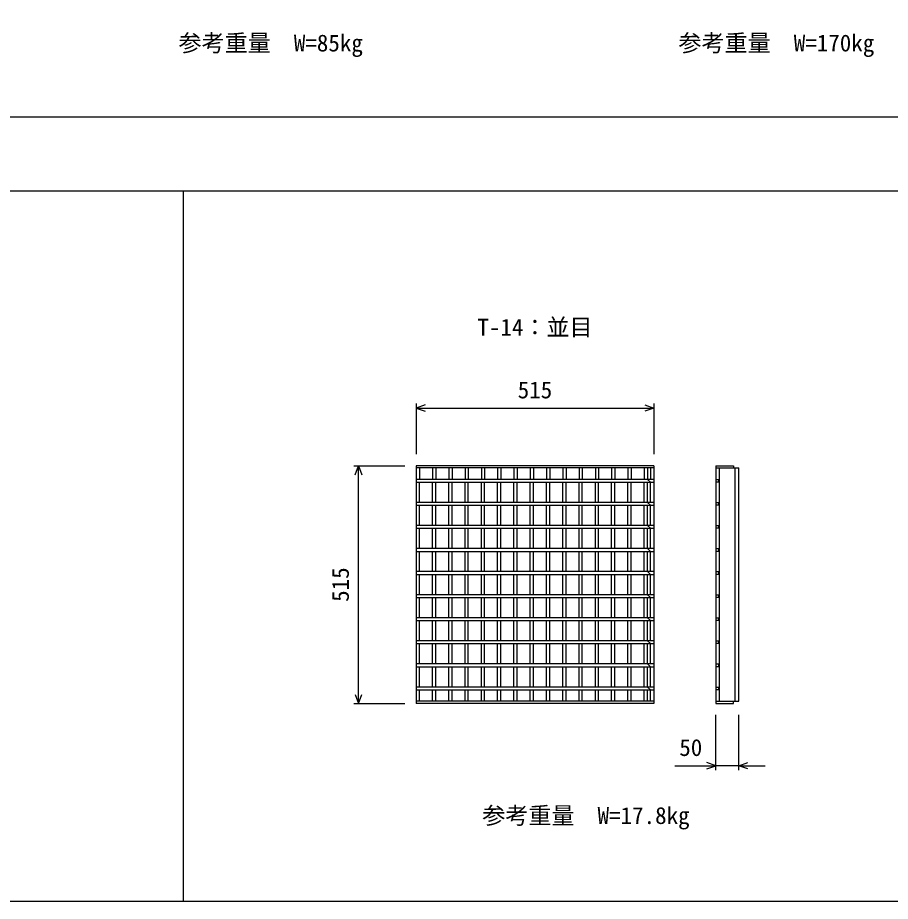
# Model space of a CAD drawing. Units: millimetres, scale not verified. Extents: x -12600 to 12600, y -8910 to 8910.
# Drawn here: x -1740 to 152, y -6823 to -4908 of the extents above; entities that cross this region are included whole.
import ezdxf
from ezdxf.enums import TextEntityAlignment as Align

# ---------------------------------------------------------------- set-up
doc = ezdxf.new("R2010")
doc.units = ezdxf.units.MM
doc.header["$LTSCALE"] = 30
for name, color, linetype, lineweight in [('0-0_DIM', 7, 'Continuous', 25), ('0-2_HATCH', 6, 'Continuous', 25), ('0-6_TXT', 7, 'Continuous', 25)]:
    doc.layers.add(name, color=color, linetype=linetype, lineweight=lineweight)
doc.styles.add('ＭＳ ゴシック', font='')
doc.styles.get('ＭＳ ゴシック').set_extended_font_data('MS Gothic')

msp = doc.modelspace()

# ---------------------------------------------------------------- linework, layer by layer
at = {"layer": '0-0_DIM'}
for p, q in [((-4631.52, -5123.43), (1868.48, -5123.43)), ((-4631.52, -5283.43), (1868.48, -5283.43)), ((-1381.52, -5283.43), (-1381.52, -6823.43)), ((-876.08, -5744.47), (-876.08, -5854.47)), ((-361.08, -5744.47), (-361.08, -5854.47)), ((-876.08, -5754.47), (-361.08, -5754.47)), ((-1011.08, -5879.47), (-901.08, -5879.47)), ((-1001.08, -6394.47), (-1001.08, -5879.47)), ((-1011.08, -6394.47), (-901.08, -6394.47)), ((-226.56, -6539.47), (-226.56, -6419.47)), ((-176.56, -6539.47), (-176.56, -6419.47)), ((-315.72, -6529.47), (-226.56, -6529.47)), ((-176.56, -6529.47), (-226.56, -6529.47)), ((-176.56, -6529.47), (-119.5, -6529.47))]:
    msp.add_line(p, q, dxfattribs=at)
msp.add_lwpolyline([(-4631.52, -6823.43), (1868.48, -6823.43), (1868.48, -2823.43), (-4631.52, -2823.43)], close=True, dxfattribs=at)
for points in [[(-856.63, -5747.39), (-876.08, -5754.47), (-856.63, -5761.55)], [(-380.54, -5747.39), (-361.08, -5754.47), (-380.54, -5761.55)], [(-1008.17, -5898.93), (-1001.08, -5879.47), (-994, -5898.93)], [(-1008.17, -6375.01), (-1001.08, -6394.47), (-994, -6375.01)], [(-246.02, -6536.55), (-226.56, -6529.47), (-246.02, -6522.39)], [(-157.11, -6536.55), (-176.56, -6529.47), (-157.11, -6522.39)]]:
    msp.add_lwpolyline(points, dxfattribs=at)
at = {"layer": '0-2_HATCH'}
for p, q in [((-876.08, -5879.47), (-876.08, -6394.47)), ((-361.08, -5879.47), (-876.08, -5879.47)), ((-361.08, -5883.97), (-876.08, -5883.97)), ((-869.08, -5883.97), (-869.08, -5908.97)), ((-840.78, -5883.97), (-840.78, -5908.97)), ((-833.78, -5883.97), (-833.78, -5908.97)), ((-805.48, -5883.97), (-805.48, -5908.97)), ((-798.48, -5883.97), (-798.48, -5908.97)), ((-770.18, -5883.97), (-770.18, -5908.97)), ((-763.18, -5883.97), (-763.18, -5908.97)), ((-734.88, -5883.97), (-734.88, -5908.97)), ((-727.88, -5883.97), (-727.88, -5908.97)), ((-699.58, -5883.97), (-699.58, -5908.97)), ((-692.58, -5883.97), (-692.58, -5908.97)), ((-664.28, -5883.97), (-664.28, -5908.97)), ((-657.28, -5883.97), (-657.28, -5908.97)), ((-628.98, -5883.97), (-628.98, -5908.97)), ((-621.98, -5883.97), (-621.98, -5908.97)), ((-593.68, -5883.97), (-593.68, -5908.97)), ((-586.68, -5883.97), (-586.68, -5908.97)), ((-558.38, -5883.97), (-558.38, -5908.97)), ((-551.38, -5883.97), (-551.38, -5908.97)), ((-523.08, -5883.97), (-523.08, -5908.97)), ((-516.08, -5883.97), (-516.08, -5908.97)), ((-487.78, -5883.97), (-487.78, -5908.97)), ((-480.78, -5883.97), (-480.78, -5908.97)), ((-452.48, -5883.97), (-452.48, -5908.97)), ((-445.48, -5883.97), (-445.48, -5908.97)), ((-417.18, -5883.97), (-417.18, -5908.97)), ((-410.18, -5883.97), (-410.18, -5908.97)), ((-381.88, -5883.97), (-381.88, -5908.97)), ((-374.88, -5883.97), (-374.88, -5908.97)), ((-368.08, -5883.97), (-368.08, -5908.97)), ((-361.08, -5879.47), (-361.08, -6394.47)), ((-226.56, -5879.47), (-226.56, -6394.47)), ((-226.56, -5883.97), (-176.56, -5883.97)), ((-218.56, -6389.97), (-218.56, -5883.97)), ((-184.56, -6389.97), (-184.56, -5883.97)), ((-176.56, -6389.97), (-176.56, -5883.97)), ((-361.08, -5908.97), (-876.08, -5908.97)), ((-876.08, -5914.97), (-361.08, -5914.97)), ((-869.08, -5958.97), (-869.08, -5914.97)), ((-840.78, -5958.97), (-840.78, -5914.97)), ((-833.78, -5958.97), (-833.78, -5914.97)), ((-805.48, -5958.97), (-805.48, -5914.97)), ((-798.48, -5958.97), (-798.48, -5914.97)), ((-770.18, -5958.97), (-770.18, -5914.97)), ((-763.18, -5958.97), (-763.18, -5914.97)), ((-734.88, -5958.97), (-734.88, -5914.97)), ((-727.88, -5958.97), (-727.88, -5914.97)), ((-699.58, -5958.97), (-699.58, -5914.97)), ((-692.58, -5958.97), (-692.58, -5914.97)), ((-664.28, -5958.97), (-664.28, -5914.97)), ((-657.28, -5958.97), (-657.28, -5914.97)), ((-628.98, -5958.97), (-628.98, -5914.97)), ((-621.98, -5958.97), (-621.98, -5914.97)), ((-593.68, -5958.97), (-593.68, -5914.97)), ((-586.68, -5958.97), (-586.68, -5914.97)), ((-558.38, -5958.97), (-558.38, -5914.97)), ((-551.38, -5958.97), (-551.38, -5914.97)), ((-523.08, -5958.97), (-523.08, -5914.97)), ((-516.08, -5958.97), (-516.08, -5914.97)), ((-487.78, -5958.97), (-487.78, -5914.97)), ((-480.78, -5958.97), (-480.78, -5914.97)), ((-452.48, -5958.97), (-452.48, -5914.97)), ((-445.48, -5958.97), (-445.48, -5914.97)), ((-417.18, -5958.97), (-417.18, -5914.97)), ((-410.18, -5958.97), (-410.18, -5914.97)), ((-381.88, -5958.97), (-381.88, -5914.97)), ((-374.88, -5908.97), (-368.08, -5914.97)), ((-374.88, -5958.97), (-374.88, -5914.97)), ((-368.08, -5958.97), (-368.08, -5914.97)), ((-361.08, -5958.97), (-876.08, -5958.97)), ((-876.08, -5964.97), (-361.08, -5964.97)), ((-869.08, -6008.97), (-869.08, -5964.97)), ((-840.78, -6008.97), (-840.78, -5964.97)), ((-833.78, -6008.97), (-833.78, -5964.97)), ((-805.48, -6008.97), (-805.48, -5964.97)), ((-798.48, -6008.97), (-798.48, -5964.97)), ((-770.18, -6008.97), (-770.18, -5964.97)), ((-763.18, -6008.97), (-763.18, -5964.97)), ((-734.88, -6008.97), (-734.88, -5964.97)), ((-727.88, -6008.97), (-727.88, -5964.97)), ((-699.58, -6008.97), (-699.58, -5964.97)), ((-692.58, -6008.97), (-692.58, -5964.97)), ((-664.28, -6008.97), (-664.28, -5964.97)), ((-657.28, -6008.97), (-657.28, -5964.97)), ((-628.98, -6008.97), (-628.98, -5964.97)), ((-621.98, -6008.97), (-621.98, -5964.97)), ((-593.68, -6008.97), (-593.68, -5964.97)), ((-586.68, -6008.97), (-586.68, -5964.97)), ((-558.38, -6008.97), (-558.38, -5964.97)), ((-551.38, -6008.97), (-551.38, -5964.97)), ((-523.08, -6008.97), (-523.08, -5964.97)), ((-516.08, -6008.97), (-516.08, -5964.97)), ((-487.78, -6008.97), (-487.78, -5964.97)), ((-480.78, -6008.97), (-480.78, -5964.97)), ((-452.48, -6008.97), (-452.48, -5964.97)), ((-445.48, -6008.97), (-445.48, -5964.97)), ((-417.18, -6008.97), (-417.18, -5964.97)), ((-410.18, -6008.97), (-410.18, -5964.97)), ((-381.88, -6008.97), (-381.88, -5964.97)), ((-374.88, -5958.97), (-368.08, -5964.97)), ((-374.88, -6008.97), (-374.88, -5964.97)), ((-368.08, -6008.97), (-368.08, -5964.97)), ((-361.08, -6008.97), (-876.08, -6008.97)), ((-374.88, -6008.97), (-368.08, -6014.97)), ((-876.08, -6014.97), (-361.08, -6014.97)), ((-869.08, -6058.97), (-869.08, -6014.97)), ((-840.78, -6058.97), (-840.78, -6014.97)), ((-833.78, -6058.97), (-833.78, -6014.97)), ((-805.48, -6058.97), (-805.48, -6014.97)), ((-798.48, -6058.97), (-798.48, -6014.97)), ((-770.18, -6058.97), (-770.18, -6014.97)), ((-763.18, -6058.97), (-763.18, -6014.97)), ((-734.88, -6058.97), (-734.88, -6014.97)), ((-727.88, -6058.97), (-727.88, -6014.97)), ((-699.58, -6058.97), (-699.58, -6014.97)), ((-692.58, -6058.97), (-692.58, -6014.97)), ((-664.28, -6058.97), (-664.28, -6014.97)), ((-657.28, -6058.97), (-657.28, -6014.97)), ((-628.98, -6058.97), (-628.98, -6014.97)), ((-621.98, -6058.97), (-621.98, -6014.97)), ((-593.68, -6058.97), (-593.68, -6014.97)), ((-586.68, -6058.97), (-586.68, -6014.97)), ((-558.38, -6058.97), (-558.38, -6014.97)), ((-551.38, -6058.97), (-551.38, -6014.97)), ((-523.08, -6058.97), (-523.08, -6014.97)), ((-516.08, -6058.97), (-516.08, -6014.97)), ((-487.78, -6058.97), (-487.78, -6014.97)), ((-480.78, -6058.97), (-480.78, -6014.97)), ((-452.48, -6058.97), (-452.48, -6014.97)), ((-445.48, -6058.97), (-445.48, -6014.97)), ((-417.18, -6058.97), (-417.18, -6014.97)), ((-410.18, -6058.97), (-410.18, -6014.97)), ((-381.88, -6058.97), (-381.88, -6014.97)), ((-374.88, -6058.97), (-374.88, -6014.97)), ((-368.08, -6058.97), (-368.08, -6014.97)), ((-361.08, -6058.97), (-876.08, -6058.97)), ((-876.08, -6064.97), (-361.08, -6064.97)), ((-869.08, -6108.97), (-869.08, -6064.97)), ((-840.78, -6108.97), (-840.78, -6064.97)), ((-833.78, -6108.97), (-833.78, -6064.97)), ((-805.48, -6108.97), (-805.48, -6064.97)), ((-798.48, -6108.97), (-798.48, -6064.97)), ((-770.18, -6108.97), (-770.18, -6064.97)), ((-763.18, -6108.97), (-763.18, -6064.97)), ((-734.88, -6108.97), (-734.88, -6064.97)), ((-727.88, -6108.97), (-727.88, -6064.97)), ((-699.58, -6108.97), (-699.58, -6064.97)), ((-692.58, -6108.97), (-692.58, -6064.97)), ((-664.28, -6108.97), (-664.28, -6064.97)), ((-657.28, -6108.97), (-657.28, -6064.97)), ((-628.98, -6108.97), (-628.98, -6064.97)), ((-621.98, -6108.97), (-621.98, -6064.97)), ((-593.68, -6108.97), (-593.68, -6064.97)), ((-586.68, -6108.97), (-586.68, -6064.97)), ((-558.38, -6108.97), (-558.38, -6064.97)), ((-551.38, -6108.97), (-551.38, -6064.97)), ((-523.08, -6108.97), (-523.08, -6064.97)), ((-516.08, -6108.97), (-516.08, -6064.97)), ((-487.78, -6108.97), (-487.78, -6064.97)), ((-480.78, -6108.97), (-480.78, -6064.97)), ((-452.48, -6108.97), (-452.48, -6064.97)), ((-445.48, -6108.97), (-445.48, -6064.97)), ((-417.18, -6108.97), (-417.18, -6064.97)), ((-410.18, -6108.97), (-410.18, -6064.97)), ((-381.88, -6108.97), (-381.88, -6064.97)), ((-374.88, -6058.97), (-368.08, -6064.97)), ((-374.88, -6108.97), (-374.88, -6064.97)), ((-368.08, -6108.97), (-368.08, -6064.97)), ((-361.08, -6108.97), (-876.08, -6108.97)), ((-876.08, -6114.97), (-361.08, -6114.97)), ((-869.08, -6158.97), (-869.08, -6114.97)), ((-840.78, -6158.97), (-840.78, -6114.97)), ((-833.78, -6158.97), (-833.78, -6114.97)), ((-805.48, -6158.97), (-805.48, -6114.97)), ((-798.48, -6158.97), (-798.48, -6114.97)), ((-770.18, -6158.97), (-770.18, -6114.97)), ((-763.18, -6158.97), (-763.18, -6114.97)), ((-734.88, -6158.97), (-734.88, -6114.97)), ((-727.88, -6158.97), (-727.88, -6114.97)), ((-699.58, -6158.97), (-699.58, -6114.97)), ((-692.58, -6158.97), (-692.58, -6114.97)), ((-664.28, -6158.97), (-664.28, -6114.97)), ((-657.28, -6158.97), (-657.28, -6114.97)), ((-628.98, -6158.97), (-628.98, -6114.97)), ((-621.98, -6158.97), (-621.98, -6114.97)), ((-593.68, -6158.97), (-593.68, -6114.97)), ((-586.68, -6158.97), (-586.68, -6114.97)), ((-558.38, -6158.97), (-558.38, -6114.97)), ((-551.38, -6158.97), (-551.38, -6114.97)), ((-523.08, -6158.97), (-523.08, -6114.97)), ((-516.08, -6158.97), (-516.08, -6114.97)), ((-487.78, -6158.97), (-487.78, -6114.97)), ((-480.78, -6158.97), (-480.78, -6114.97)), ((-452.48, -6158.97), (-452.48, -6114.97)), ((-445.48, -6158.97), (-445.48, -6114.97)), ((-417.18, -6158.97), (-417.18, -6114.97)), ((-410.18, -6158.97), (-410.18, -6114.97)), ((-381.88, -6158.97), (-381.88, -6114.97)), ((-374.88, -6108.97), (-368.08, -6114.97)), ((-374.88, -6158.97), (-374.88, -6114.97)), ((-368.08, -6158.97), (-368.08, -6114.97)), ((-361.08, -6158.97), (-876.08, -6158.97)), ((-876.08, -6164.97), (-361.08, -6164.97)), ((-869.08, -6208.97), (-869.08, -6164.97)), ((-840.78, -6208.97), (-840.78, -6164.97)), ((-833.78, -6208.97), (-833.78, -6164.97)), ((-805.48, -6208.97), (-805.48, -6164.97)), ((-798.48, -6208.97), (-798.48, -6164.97)), ((-770.18, -6208.97), (-770.18, -6164.97)), ((-763.18, -6208.97), (-763.18, -6164.97)), ((-734.88, -6208.97), (-734.88, -6164.97)), ((-727.88, -6208.97), (-727.88, -6164.97)), ((-699.58, -6208.97), (-699.58, -6164.97)), ((-692.58, -6208.97), (-692.58, -6164.97)), ((-664.28, -6208.97), (-664.28, -6164.97)), ((-657.28, -6208.97), (-657.28, -6164.97)), ((-628.98, -6208.97), (-628.98, -6164.97)), ((-621.98, -6208.97), (-621.98, -6164.97)), ((-593.68, -6208.97), (-593.68, -6164.97)), ((-586.68, -6208.97), (-586.68, -6164.97)), ((-558.38, -6208.97), (-558.38, -6164.97)), ((-551.38, -6208.97), (-551.38, -6164.97)), ((-523.08, -6208.97), (-523.08, -6164.97)), ((-516.08, -6208.97), (-516.08, -6164.97)), ((-487.78, -6208.97), (-487.78, -6164.97)), ((-480.78, -6208.97), (-480.78, -6164.97)), ((-452.48, -6208.97), (-452.48, -6164.97)), ((-445.48, -6208.97), (-445.48, -6164.97)), ((-417.18, -6208.97), (-417.18, -6164.97)), ((-410.18, -6208.97), (-410.18, -6164.97)), ((-381.88, -6208.97), (-381.88, -6164.97)), ((-374.88, -6158.97), (-368.08, -6164.97)), ((-374.88, -6208.97), (-374.88, -6164.97)), ((-368.08, -6208.97), (-368.08, -6164.97)), ((-361.08, -6208.97), (-876.08, -6208.97)), ((-876.08, -6214.97), (-361.08, -6214.97)), ((-869.08, -6258.97), (-869.08, -6214.97)), ((-840.78, -6258.97), (-840.78, -6214.97)), ((-833.78, -6258.97), (-833.78, -6214.97)), ((-805.48, -6258.97), (-805.48, -6214.97)), ((-798.48, -6258.97), (-798.48, -6214.97)), ((-770.18, -6258.97), (-770.18, -6214.97)), ((-763.18, -6258.97), (-763.18, -6214.97)), ((-734.88, -6258.97), (-734.88, -6214.97)), ((-727.88, -6258.97), (-727.88, -6214.97)), ((-699.58, -6258.97), (-699.58, -6214.97)), ((-692.58, -6258.97), (-692.58, -6214.97)), ((-664.28, -6258.97), (-664.28, -6214.97)), ((-657.28, -6258.97), (-657.28, -6214.97)), ((-628.98, -6258.97), (-628.98, -6214.97)), ((-621.98, -6258.97), (-621.98, -6214.97)), ((-593.68, -6258.97), (-593.68, -6214.97)), ((-586.68, -6258.97), (-586.68, -6214.97)), ((-558.38, -6258.97), (-558.38, -6214.97)), ((-551.38, -6258.97), (-551.38, -6214.97)), ((-523.08, -6258.97), (-523.08, -6214.97)), ((-516.08, -6258.97), (-516.08, -6214.97)), ((-487.78, -6258.97), (-487.78, -6214.97)), ((-480.78, -6258.97), (-480.78, -6214.97)), ((-452.48, -6258.97), (-452.48, -6214.97)), ((-445.48, -6258.97), (-445.48, -6214.97)), ((-417.18, -6258.97), (-417.18, -6214.97)), ((-410.18, -6258.97), (-410.18, -6214.97)), ((-381.88, -6258.97), (-381.88, -6214.97)), ((-374.88, -6208.97), (-368.08, -6214.97)), ((-374.88, -6258.97), (-374.88, -6214.97)), ((-368.08, -6258.97), (-368.08, -6214.97)), ((-361.08, -6258.97), (-876.08, -6258.97)), ((-374.88, -6258.97), (-368.08, -6264.97)), ((-876.08, -6264.97), (-361.08, -6264.97)), ((-869.08, -6308.97), (-869.08, -6264.97)), ((-840.78, -6308.97), (-840.78, -6264.97)), ((-833.78, -6308.97), (-833.78, -6264.97)), ((-805.48, -6308.97), (-805.48, -6264.97)), ((-798.48, -6308.97), (-798.48, -6264.97)), ((-770.18, -6308.97), (-770.18, -6264.97)), ((-763.18, -6308.97), (-763.18, -6264.97)), ((-734.88, -6308.97), (-734.88, -6264.97)), ((-727.88, -6308.97), (-727.88, -6264.97)), ((-699.58, -6308.97), (-699.58, -6264.97)), ((-692.58, -6308.97), (-692.58, -6264.97)), ((-664.28, -6308.97), (-664.28, -6264.97)), ((-657.28, -6308.97), (-657.28, -6264.97)), ((-628.98, -6308.97), (-628.98, -6264.97)), ((-621.98, -6308.97), (-621.98, -6264.97)), ((-593.68, -6308.97), (-593.68, -6264.97)), ((-586.68, -6308.97), (-586.68, -6264.97)), ((-558.38, -6308.97), (-558.38, -6264.97)), ((-551.38, -6308.97), (-551.38, -6264.97)), ((-523.08, -6308.97), (-523.08, -6264.97)), ((-516.08, -6308.97), (-516.08, -6264.97)), ((-487.78, -6308.97), (-487.78, -6264.97)), ((-480.78, -6308.97), (-480.78, -6264.97)), ((-452.48, -6308.97), (-452.48, -6264.97)), ((-445.48, -6308.97), (-445.48, -6264.97)), ((-417.18, -6308.97), (-417.18, -6264.97)), ((-410.18, -6308.97), (-410.18, -6264.97)), ((-381.88, -6308.97), (-381.88, -6264.97)), ((-374.88, -6308.97), (-374.88, -6264.97)), ((-368.08, -6308.97), (-368.08, -6264.97)), ((-361.08, -6308.97), (-876.08, -6308.97)), ((-876.08, -6314.97), (-361.08, -6314.97)), ((-869.08, -6358.97), (-869.08, -6314.97)), ((-840.78, -6358.97), (-840.78, -6314.97)), ((-833.78, -6358.97), (-833.78, -6314.97)), ((-805.48, -6358.97), (-805.48, -6314.97)), ((-798.48, -6358.97), (-798.48, -6314.97)), ((-770.18, -6358.97), (-770.18, -6314.97)), ((-763.18, -6358.97), (-763.18, -6314.97)), ((-734.88, -6358.97), (-734.88, -6314.97)), ((-727.88, -6358.97), (-727.88, -6314.97)), ((-699.58, -6358.97), (-699.58, -6314.97)), ((-692.58, -6358.97), (-692.58, -6314.97)), ((-664.28, -6358.97), (-664.28, -6314.97)), ((-657.28, -6358.97), (-657.28, -6314.97)), ((-628.98, -6358.97), (-628.98, -6314.97)), ((-621.98, -6358.97), (-621.98, -6314.97)), ((-593.68, -6358.97), (-593.68, -6314.97)), ((-586.68, -6358.97), (-586.68, -6314.97)), ((-558.38, -6358.97), (-558.38, -6314.97)), ((-551.38, -6358.97), (-551.38, -6314.97)), ((-523.08, -6358.97), (-523.08, -6314.97)), ((-516.08, -6358.97), (-516.08, -6314.97)), ((-487.78, -6358.97), (-487.78, -6314.97)), ((-480.78, -6358.97), (-480.78, -6314.97)), ((-452.48, -6358.97), (-452.48, -6314.97)), ((-445.48, -6358.97), (-445.48, -6314.97)), ((-417.18, -6358.97), (-417.18, -6314.97)), ((-410.18, -6358.97), (-410.18, -6314.97)), ((-381.88, -6358.97), (-381.88, -6314.97)), ((-374.88, -6308.97), (-368.08, -6314.97)), ((-374.88, -6358.97), (-374.88, -6314.97)), ((-368.08, -6358.97), (-368.08, -6314.97)), ((-361.08, -6358.97), (-876.08, -6358.97)), ((-876.08, -6364.97), (-361.08, -6364.97)), ((-869.08, -6389.97), (-869.08, -6364.97)), ((-840.78, -6389.97), (-840.78, -6364.97)), ((-833.78, -6389.97), (-833.78, -6364.97)), ((-805.48, -6389.97), (-805.48, -6364.97)), ((-798.48, -6389.97), (-798.48, -6364.97)), ((-770.18, -6389.97), (-770.18, -6364.97)), ((-763.18, -6389.97), (-763.18, -6364.97)), ((-734.88, -6389.97), (-734.88, -6364.97)), ((-727.88, -6389.97), (-727.88, -6364.97)), ((-699.58, -6389.97), (-699.58, -6364.97)), ((-692.58, -6389.97), (-692.58, -6364.97)), ((-664.28, -6389.97), (-664.28, -6364.97)), ((-657.28, -6389.97), (-657.28, -6364.97)), ((-628.98, -6389.97), (-628.98, -6364.97)), ((-621.98, -6389.97), (-621.98, -6364.97)), ((-593.68, -6389.97), (-593.68, -6364.97)), ((-586.68, -6389.97), (-586.68, -6364.97)), ((-558.38, -6389.97), (-558.38, -6364.97)), ((-551.38, -6389.97), (-551.38, -6364.97)), ((-523.08, -6389.97), (-523.08, -6364.97)), ((-516.08, -6389.97), (-516.08, -6364.97)), ((-487.78, -6389.97), (-487.78, -6364.97)), ((-480.78, -6389.97), (-480.78, -6364.97)), ((-452.48, -6389.97), (-452.48, -6364.97)), ((-445.48, -6389.97), (-445.48, -6364.97)), ((-417.18, -6389.97), (-417.18, -6364.97)), ((-410.18, -6389.97), (-410.18, -6364.97)), ((-381.88, -6389.97), (-381.88, -6364.97)), ((-374.88, -6358.97), (-368.08, -6364.97)), ((-374.88, -6389.97), (-374.88, -6364.97)), ((-368.08, -6389.97), (-368.08, -6364.97)), ((-361.08, -6389.97), (-876.08, -6389.97)), ((-361.08, -6394.47), (-876.08, -6394.47)), ((-226.56, -6389.97), (-176.56, -6389.97))]:
    msp.add_line(p, q, dxfattribs=at)
for points in [[(-226.56, -5879.47), (-188.56, -5879.47), (-188.56, -5883.97)], [(-226.56, -5908.97), (-220.56, -5908.97), (-220.56, -5914.97), (-226.56, -5914.97)], [(-226.56, -5958.97), (-220.56, -5958.97), (-220.56, -5964.97), (-226.56, -5964.97)], [(-226.56, -6008.97), (-220.56, -6008.97), (-220.56, -6014.97), (-226.56, -6014.97)], [(-226.56, -6058.97), (-220.56, -6058.97), (-220.56, -6064.97), (-226.56, -6064.97)], [(-226.56, -6108.97), (-220.56, -6108.97), (-220.56, -6114.97), (-226.56, -6114.97)], [(-226.56, -6158.97), (-220.56, -6158.97), (-220.56, -6164.97), (-226.56, -6164.97)], [(-226.56, -6208.97), (-220.56, -6208.97), (-220.56, -6214.97), (-226.56, -6214.97)], [(-226.56, -6258.97), (-220.56, -6258.97), (-220.56, -6264.97), (-226.56, -6264.97)], [(-226.56, -6308.97), (-220.56, -6308.97), (-220.56, -6314.97), (-226.56, -6314.97)], [(-226.56, -6358.97), (-220.56, -6358.97), (-220.56, -6364.97), (-226.56, -6364.97)], [(-226.56, -6394.47), (-188.56, -6394.47), (-188.56, -6389.97)]]:
    msp.add_lwpolyline(points, dxfattribs=at)

# ---------------------------------------------------------------- texts
at = {"layer": '0-0_DIM', "style": 'ＭＳ ゴシック'}
for s, p in [('参考重量\u3000W=85kg', (-1391.42, -4992.68)), ('参考重量\u3000W=170kg', (-307.67, -4992.68)), ('515', (-656.08, -5744.47)), ('50', (-305.84, -6519.47)), ('参考重量\u3000W=17.8kg', (-732.95, -6666.78))]:
    msp.add_text(s, height=36.66, dxfattribs=at).set_placement(p, align=Align.BOTTOM_LEFT)
msp.add_text('515', height=36.66, rotation=90, dxfattribs=at).set_placement((-1011.08, -6174.47), align=Align.BOTTOM_LEFT)
at = {"layer": '0-6_TXT', "style": 'ＭＳ ゴシック'}
msp.add_text('T-14：並目', height=36.66, dxfattribs=at).set_placement((-743.58, -5608.61), align=Align.BOTTOM_LEFT)

doc.saveas('drawing.dxf')
